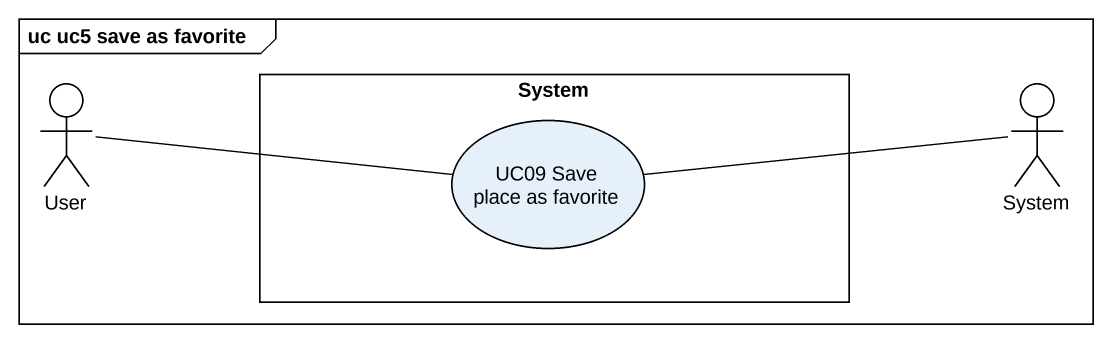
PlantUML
@startuml
mainframe uc uc5 save as favorite
actor User
rectangle System {
  usecase "UC09 Save place as favorite" as UC09_Save_place_as_favorite
}
actor "System" as System_2
User -right- UC09_Save_place_as_favorite
System_2 -left- UC09_Save_place_as_favorite
@enduml
